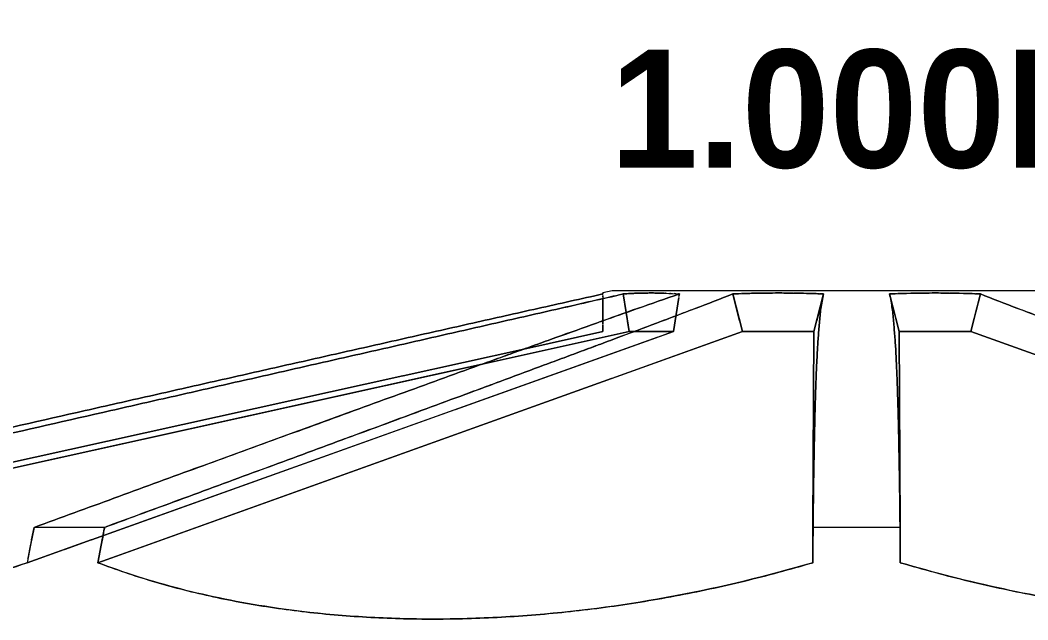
# Model space of a CAD drawing. Header units: metres. Extents: x -0.9 to 62, y -37.3 to 60.
# Drawn here: x 25.3 to 25.833, y 4.596 to 4.913 of the extents above; entities that cross this region are included whole.
import ezdxf

# ---------------------------------------------------------------- set-up
doc = ezdxf.new("R2010")
doc.units = ezdxf.units.M
doc.layers.add('G-ANNO-TEXT', color=7, linetype='Continuous', lineweight=5)
doc.layers.add('P-SANR-FIXT', color=7, linetype='Continuous', lineweight=5)
doc.styles.add('Century Gothic_B_1', font='GOTHICB.TTF', dxfattribs={"height": 0.0625})

# ---------------------------------------------------------------- blocks, each defined once
blk = doc.blocks.new('Caixa d_água de polietileno 1000 a 5000 Litros - Fortlev - 1000 L-3723394-DD')
at = {"layer": 'P-SANR-FIXT', "color": 8, "true_color": 0x808080}
for p, q in [((43.95651, 4.77), (43.95151, 4.76892)), ((43.95875, 4.77), (43.95651, 4.77)), ((44.21508, 4.77), (43.95651, 4.77)), ((43.97178, 4.77), (43.97118, 4.77)), ((43.97238, 4.77), (43.97208, 4.77)), ((43.97394, 4.77), (43.97269, 4.77)), ((43.9749, 4.77), (43.97458, 4.77)), ((43.97657, 4.77), (43.97523, 4.77)), ((43.9834, 4.77), (43.97691, 4.77)), ((43.98873, 4.77), (43.98387, 4.77)), ((43.99086, 4.77), (43.98915, 4.77)), ((43.99216, 4.77), (43.99172, 4.77)), ((43.99348, 4.77), (43.9926, 4.77)), ((44.04675, 4.77), (44.04254, 4.77)), ((44.12905, 4.77), (44.12484, 4.77)), ((43.9623, 4.76841), (43.96386, 4.75852)), ((44.02026, 4.76841), (44.02534, 4.74846)), ((44.06326, 4.74846), (44.06834, 4.76841)), ((44.10325, 4.76841), (44.10834, 4.74846)), ((44.14625, 4.74846), (44.15134, 4.76841)), ((43.68424, 4.62611), (44.02534, 4.74846)), ((44.02534, 4.74846), (44.06326, 4.74846)), ((44.06326, 4.74846), (44.06273, 4.64478)), ((44.10886, 4.64478), (44.10834, 4.74846)), ((44.10834, 4.74846), (44.14625, 4.74846)), ((44.14625, 4.74846), (44.48736, 4.62611)), ((43.4129, 4.62611), (43.88757, 4.73122)), ((43.68771, 4.64478), (43.65042, 4.64478)), ((44.10884, 4.64478), (44.06275, 4.64478))]:
    blk.add_line(p, q, dxfattribs=at)
at = {"layer": 'P-SANR-FIXT', "color": 254, "true_color": 0xd2d2d2}
for p, q in [((43.96892, 4.77), (43.95875, 4.77)), ((43.97118, 4.77), (43.9706, 4.77)), ((43.97208, 4.77), (43.97178, 4.77)), ((43.97269, 4.77), (43.97238, 4.77)), ((43.97458, 4.77), (43.97394, 4.77)), ((43.97523, 4.77), (43.9749, 4.77)), ((43.97691, 4.77), (43.97657, 4.77)), ((43.98387, 4.77), (43.98348, 4.77)), ((43.98915, 4.77), (43.98873, 4.77)), ((43.99172, 4.77), (43.99086, 4.77)), ((43.9926, 4.77), (43.99216, 4.77)), ((43.99711, 4.77), (43.99348, 4.77)), ((44.02482, 4.77), (43.9972, 4.77)), ((44.03854, 4.77), (44.02485, 4.77)), ((44.04254, 4.77), (44.03868, 4.77)), ((44.05223, 4.77), (44.04675, 4.77)), ((44.0662, 4.77), (44.05254, 4.77)), ((44.10757, 4.77), (44.06622, 4.77)), ((44.1212, 4.77), (44.10759, 4.77)), ((44.12484, 4.77), (44.1215, 4.77)), ((44.13498, 4.77), (44.12905, 4.77)), ((44.14897, 4.77), (44.13527, 4.77)), ((44.17632, 4.77), (44.14903, 4.77)), ((43.95151, 4.76753), (43.95151, 4.76801)), ((43.95151, 4.76801), (43.95151, 4.76753)), ((43.95151, 4.76647), (43.95151, 4.76729)), ((43.95151, 4.76729), (43.95151, 4.76647)), ((43.95151, 4.75421), (43.95151, 4.76594)), ((43.95151, 4.76594), (43.95151, 4.75421)), ((43.98887, 4.74846), (43.99172, 4.76653)), ((43.99179, 4.76701), (43.99194, 4.76792)), ((43.99195, 4.76801), (43.99201, 4.76841)), ((43.96386, 4.75852), (43.96544, 4.74846)), ((43.88757, 4.73122), (43.96544, 4.74846)), ((43.96554, 4.74846), (43.98887, 4.74846)), ((43.98887, 4.74846), (43.98077, 4.74556)), ((43.98054, 4.74548), (43.68078, 4.63827)), ((43.84585, 4.72508), (43.90969, 4.73921)), ((43.90969, 4.73921), (43.84585, 4.72508)), ((43.39859, 4.62611), (43.84565, 4.72503)), ((43.84565, 4.72503), (43.39859, 4.62611)), ((44.06273, 4.64478), (44.06264, 4.62611)), ((44.10896, 4.62611), (44.10886, 4.64478)), ((43.68057, 4.6382), (43.64676, 4.62611))]:
    blk.add_line(p, q, dxfattribs=at)
at = {"layer": 'P-SANR-FIXT', "color": 7, "true_color": 0xefefef}
for p, q in [((43.96386, 4.75852), (43.9623, 4.76841)), ((43.99172, 4.76653), (43.98887, 4.74846)), ((43.99194, 4.76792), (43.99179, 4.76701)), ((43.99201, 4.76841), (43.99195, 4.76801)), ((44.02388, 4.75421), (44.02026, 4.76841)), ((44.06834, 4.76841), (44.06472, 4.75421)), ((44.10687, 4.75421), (44.10325, 4.76841)), ((44.15134, 4.76841), (44.14772, 4.75421)), ((43.95151, 4.75215), (43.95151, 4.75406)), ((43.95151, 4.75406), (43.95151, 4.75215)), ((44.02534, 4.74846), (44.02394, 4.75398)), ((44.06466, 4.75398), (44.06326, 4.74846)), ((44.10834, 4.74846), (44.10693, 4.75398)), ((44.14766, 4.75398), (44.14625, 4.74846)), ((43.87341, 4.70717), (43.98887, 4.74846)), ((43.90969, 4.73921), (43.95151, 4.74846)), ((43.95151, 4.74846), (43.90969, 4.73921)), ((43.95151, 4.74859), (43.95151, 4.75194)), ((43.95151, 4.75194), (43.95151, 4.74859)), ((44.02534, 4.74846), (43.95627, 4.72368)), ((44.06326, 4.74846), (44.02534, 4.74846)), ((44.06273, 4.64478), (44.06326, 4.74846)), ((44.10834, 4.74846), (44.10886, 4.64478)), ((44.14625, 4.74846), (44.10834, 4.74846)), ((44.23151, 4.71788), (44.14625, 4.74846)), ((43.88757, 4.73122), (43.86598, 4.72644)), ((43.95604, 4.7236), (43.70389, 4.63316)), ((43.68078, 4.63827), (43.8734, 4.70716)), ((43.64911, 4.63812), (43.65042, 4.64478)), ((44.06267, 4.63316), (44.06271, 4.6414)), ((44.10884, 4.64478), (44.06275, 4.64478)), ((44.10888, 4.6414), (44.10892, 4.63316)), ((43.64828, 4.63385), (43.64859, 4.63543)), ((43.64866, 4.63581), (43.64907, 4.63789)), ((43.66648, 4.63316), (43.68057, 4.6382)), ((43.64676, 4.62611), (43.66643, 4.63314)), ((43.64742, 4.62946), (43.64757, 4.63022)), ((43.64762, 4.6305), (43.64791, 4.63196)), ((43.64795, 4.63215), (43.64823, 4.63358)), ((43.70385, 4.63314), (43.68424, 4.62611)), ((44.06264, 4.62611), (44.06268, 4.63314)), ((44.06264, 4.62611), (44.06267, 4.63314)), ((44.10892, 4.63314), (44.10896, 4.62611)), ((44.10892, 4.63314), (44.10896, 4.62611)), ((43.64715, 4.62807), (43.64722, 4.62842)), ((43.64726, 4.62866), (43.64742, 4.62945))]:
    blk.add_line(p, q, dxfattribs=at)
at = {"layer": 'P-SANR-FIXT', "color": 7, "true_color": 0xf9f9f9}
for p, q in [((43.96454, 4.75421), (43.96386, 4.75852)), ((43.96544, 4.74846), (43.96457, 4.75398)), ((43.96544, 4.74846), (43.88757, 4.73122)), ((43.98887, 4.74846), (43.96554, 4.74846)), ((43.86598, 4.72644), (43.62555, 4.6732)), ((44.06271, 4.6414), (44.06273, 4.64478)), ((44.06273, 4.6414), (44.06275, 4.64478)), ((44.10884, 4.64478), (44.10887, 4.6414)), ((44.10886, 4.64478), (44.10888, 4.6414))]:
    blk.add_line(p, q, dxfattribs=at)
at = {"layer": 'P-SANR-FIXT', "color": 7, "true_color": 0xfcfcfc}
for p, q in [((43.68161, 4.64478), (43.65042, 4.64478)), ((43.68771, 4.64478), (43.68179, 4.64478)), ((43.68709, 4.64144), (43.68702, 4.64104)), ((43.6872, 4.64204), (43.68712, 4.64161)), ((43.68737, 4.64297), (43.68725, 4.64232)), ((43.68766, 4.6445), (43.68746, 4.6434))]:
    blk.add_line(p, q, dxfattribs=at)
at = {"layer": 'P-SANR-FIXT', "color": 8, "true_color": 0x808080, "flags": 128}
for points in [[(43.65042, 4.64478), (43.64859, 4.63544), (43.64676, 4.62611)], [(43.68424, 4.62611), (43.68598, 4.63544), (43.68771, 4.64478)], [(44.06275, 4.64478), (44.06269, 4.63544), (44.06264, 4.62611)], [(44.10896, 4.62611), (44.1089, 4.63544), (44.10884, 4.64478)]]:
    blk.add_lwpolyline(points, dxfattribs=at)
at = {"layer": 'P-SANR-FIXT', "color": 7, "true_color": 0xefefef, "flags": 128}
for points in [[(44.06268, 4.63316), (44.06269, 4.63544), (44.06273, 4.6414)], [(44.10887, 4.6414), (44.1089, 4.63544), (44.10892, 4.63316)], [(43.68691, 4.64047), (43.68598, 4.63544), (43.68424, 4.62611)]]:
    blk.add_lwpolyline(points, dxfattribs=at)
at = {"layer": 'P-SANR-FIXT', "color": 8, "true_color": 0x808080}
for points in [[(43.95151, 4.76841), (43.95151, 4.76858), (43.95151, 4.76883), (43.95151, 4.76892), (43.95151, 4.76892)], [(43.95151, 4.76892), (43.95151, 4.76892), (43.95151, 4.76883), (43.95151, 4.76858), (43.95151, 4.76841)], [(43.9623, 4.76841), (43.96724, 4.76875), (43.97713, 4.76909), (43.98705, 4.76875), (43.99201, 4.76841)], [(44.02026, 4.76841), (44.02825, 4.76875), (44.04426, 4.76909), (44.06031, 4.76875), (44.06834, 4.76841)], [(44.10325, 4.76841), (44.11128, 4.76875), (44.12733, 4.76909), (44.14334, 4.76875), (44.15134, 4.76841)]]:
    blk.add_open_spline(points, degree=3, dxfattribs=at)
at = {"layer": 'P-SANR-FIXT', "color": 254, "true_color": 0xd2d2d2}
for points in [[(43.96926, 4.76878), (43.96864, 4.76875), (43.96802, 4.76873), (43.9674, 4.7687)], [(43.97204, 4.76886), (43.9713, 4.76884), (43.97056, 4.76882), (43.96982, 4.7688)], [(43.97717, 4.76892), (43.97562, 4.76892), (43.97406, 4.7689), (43.97251, 4.76887)], [(43.97947, 4.76891), (43.9787, 4.76892), (43.97794, 4.76892), (43.97717, 4.76892)], [(43.98388, 4.76882), (43.98257, 4.76886), (43.98125, 4.76889), (43.97993, 4.7689)], [(43.96416, 4.76853), (43.96369, 4.7685), (43.96323, 4.76847), (43.96276, 4.76844)], [(43.96694, 4.76868), (43.96632, 4.76865), (43.9657, 4.76862), (43.96508, 4.76858)]]:
    blk.add_open_spline(points, degree=3, dxfattribs=at)
at = {"layer": 'P-SANR-FIXT', "color": 7, "true_color": 0xefefef}
for points in [[(43.96972, 4.76879), (43.96957, 4.76879), (43.96941, 4.76878), (43.96926, 4.76878)], [(43.97251, 4.76887), (43.97235, 4.76887), (43.9722, 4.76886), (43.97204, 4.76886)], [(43.97993, 4.7689), (43.97978, 4.76891), (43.97962, 4.76891), (43.97947, 4.76891)], [(43.98505, 4.76878), (43.98489, 4.76878), (43.98474, 4.76879), (43.98458, 4.76879)], [(44.03865, 4.76889), (44.03415, 4.76885), (44.02965, 4.76875), (44.02514, 4.7686)], [(44.04433, 4.76892), (44.04245, 4.76892), (44.04057, 4.76891), (44.03869, 4.76889)], [(44.05218, 4.76887), (44.04956, 4.7689), (44.04694, 4.76892), (44.04433, 4.76892)], [(44.06609, 4.7685), (44.06158, 4.76868), (44.05707, 4.7688), (44.05255, 4.76886)], [(44.1213, 4.76889), (44.11678, 4.76884), (44.11227, 4.76874), (44.10776, 4.76858)], [(44.12727, 4.76892), (44.12528, 4.76892), (44.1233, 4.76891), (44.12132, 4.76889)], [(44.13482, 4.76887), (44.1323, 4.7689), (44.12978, 4.76892), (44.12727, 4.76892)], [(44.14871, 4.76852), (44.14417, 4.76869), (44.13963, 4.7688), (44.13509, 4.76887)], [(43.9623, 4.76841), (43.95873, 4.76759), (43.95516, 4.76677), (43.95159, 4.76595)], [(43.96276, 4.76844), (43.96261, 4.76843), (43.96245, 4.76842), (43.9623, 4.76841)], [(43.96508, 4.76858), (43.96477, 4.76857), (43.96446, 4.76855), (43.96416, 4.76853)], [(43.9674, 4.7687), (43.96725, 4.76869), (43.96709, 4.76869), (43.96694, 4.76868)], [(43.96983, 4.76071), (43.97713, 4.76328), (43.98451, 4.76584), (43.99201, 4.76841)], [(43.98737, 4.76868), (43.98722, 4.76869), (43.98706, 4.76869), (43.98691, 4.7687)], [(43.99016, 4.76853), (43.98985, 4.76855), (43.98954, 4.76857), (43.98923, 4.76858)], [(43.99201, 4.76841), (43.99186, 4.76842), (43.99171, 4.76843), (43.99155, 4.76844)], [(44.02477, 4.76858), (44.02326, 4.76853), (44.02176, 4.76848), (44.02026, 4.76841)], [(44.06834, 4.76841), (44.06772, 4.76844), (44.06709, 4.76846), (44.06646, 4.76849)], [(44.10755, 4.76858), (44.10611, 4.76853), (44.10468, 4.76847), (44.10325, 4.76841)], [(44.15134, 4.76841), (44.15058, 4.76844), (44.14983, 4.76847), (44.14908, 4.7685)], [(43.95153, 4.75421), (43.95751, 4.75635), (43.96352, 4.75848), (43.96958, 4.76062)], [(43.81984, 4.70664), (43.82692, 4.70922), (43.84109, 4.71437), (43.85527, 4.71952), (43.86236, 4.7221)], [(43.73504, 4.67571), (43.74916, 4.68087), (43.7774, 4.69118), (43.80567, 4.70149), (43.81984, 4.70664)], [(43.65042, 4.64478), (43.66453, 4.64994), (43.69271, 4.66025), (43.72093, 4.67056), (43.73504, 4.67571)], [(43.6168, 4.61636), (43.62662, 4.6193), (43.63662, 4.62255), (43.64676, 4.62611)], [(43.68424, 4.62611), (43.69348, 4.62255), (43.70305, 4.6193), (43.71293, 4.61636)], [(44.02639, 4.61636), (44.03856, 4.6193), (44.05065, 4.62255), (44.06264, 4.62611)], [(44.10896, 4.62611), (44.12094, 4.62255), (44.13304, 4.6193), (44.14521, 4.61636)], [(43.71293, 4.61636), (43.72281, 4.61342), (43.73298, 4.61079), (43.74344, 4.60848)], [(44.14521, 4.61636), (44.15738, 4.61342), (44.16962, 4.61079), (44.1819, 4.60848)], [(43.74344, 4.60848), (43.75389, 4.60617), (43.76462, 4.60418), (43.77559, 4.60252)], [(43.95283, 4.60251), (43.96512, 4.60418), (43.97743, 4.60617), (43.9897, 4.60848)], [(43.7756, 4.60252), (43.78656, 4.60085), (43.79777, 4.59951), (43.80918, 4.59851)], [(43.80918, 4.59851), (43.82059, 4.5975), (43.8322, 4.59683), (43.84396, 4.5965)], [(43.87968, 4.5965), (43.89171, 4.59683), (43.90385, 4.5975), (43.91606, 4.59851)], [(43.91606, 4.59851), (43.92827, 4.59951), (43.94054, 4.60085), (43.95283, 4.60251)], [(43.84396, 4.5965), (43.84911, 4.59635), (43.85429, 4.59627), (43.85949, 4.59625)], [(43.85953, 4.59625), (43.8662, 4.59623), (43.87292, 4.59631), (43.87968, 4.5965)]]:
    blk.add_open_spline(points, degree=3, dxfattribs=at)
at = {"layer": 'P-SANR-FIXT', "color": 254, "true_color": 0xd2d2d2}
blk.add_open_spline([(43.40439, 4.64478), (43.42714, 4.64994), (43.47263, 4.66025), (43.54088, 4.67572), (43.60914, 4.69118), (43.66605, 4.70406), (43.7116, 4.71437), (43.74577, 4.7221), (43.77426, 4.72854), (43.79707, 4.73369), (43.81417, 4.73755), (43.83129, 4.74141), (43.85415, 4.74656), (43.88272, 4.753), (43.91702, 4.76071), (43.93999, 4.76584), (43.95151, 4.76841)], degree=3, knots=[0, 0, 0, 0, 0.125, 0.25, 0.375, 0.5, 0.5625, 0.625, 0.6875, 0.71875, 0.75, 0.78125, 0.8125, 0.875, 0.9375, 1, 1, 1, 1], dxfattribs=at)
at = {"layer": 'P-SANR-FIXT', "color": 8, "true_color": 0x808080}
for points, knots in [([(43.95151, 4.76841), (43.93999, 4.76584), (43.91702, 4.76071), (43.88272, 4.753), (43.85415, 4.74656), (43.83129, 4.74141), (43.81417, 4.73755), (43.79707, 4.73369), (43.77426, 4.72854), (43.74577, 4.7221), (43.7116, 4.71437), (43.64327, 4.69891), (43.56363, 4.68087), (43.47263, 4.66025), (43.42714, 4.64994), (43.40439, 4.64478)], [0, 0, 0, 0, 0.0625, 0.125, 0.1875, 0.21875, 0.25, 0.28125, 0.3125, 0.375, 0.4375, 0.5, 0.75, 0.875, 1, 1, 1, 1]), ([(43.41863, 4.64478), (43.44134, 4.64994), (43.48676, 4.66025), (43.55486, 4.67572), (43.62295, 4.69118), (43.67968, 4.70406), (43.72504, 4.71437), (43.75906, 4.7221), (43.78739, 4.72854), (43.81003, 4.73369), (43.82703, 4.73755), (43.84402, 4.74141), (43.86663, 4.74656), (43.89489, 4.753), (43.92876, 4.76071), (43.95116, 4.76584), (43.9623, 4.76841)], [0, 0, 0, 0, 0.125, 0.25, 0.375, 0.5, 0.5625, 0.625, 0.6875, 0.71875, 0.75, 0.78125, 0.8125, 0.875, 0.9375, 1, 1, 1, 1]), ([(43.99201, 4.76841), (43.98451, 4.76584), (43.96975, 4.76071), (43.94811, 4.753), (43.93015, 4.74656), (43.91577, 4.74141), (43.90506, 4.73755), (43.89439, 4.73369), (43.88013, 4.72854), (43.86235, 4.7221), (43.84109, 4.71437), (43.79857, 4.69891), (43.74915, 4.68087), (43.69271, 4.66025), (43.66453, 4.64994), (43.65042, 4.64478)], [0, 0, 0, 0, 0.0625, 0.125, 0.1875, 0.21875, 0.25, 0.28125, 0.3125, 0.375, 0.4375, 0.5, 0.75, 0.875, 1, 1, 1, 1]), ([(43.68771, 4.64478), (43.70169, 4.64994), (43.7297, 4.66025), (43.77164, 4.67572), (43.81355, 4.69118), (43.84844, 4.70406), (43.87628, 4.71437), (43.89716, 4.7221), (43.9145, 4.72854), (43.92833, 4.73369), (43.93874, 4.73755), (43.9491, 4.74141), (43.96283, 4.74656), (43.97999, 4.753), (44.00048, 4.76071), (44.01376, 4.76584), (44.02026, 4.76841)], [0, 0, 0, 0, 0.125, 0.25, 0.375, 0.5, 0.5625, 0.625, 0.6875, 0.71875, 0.75, 0.78125, 0.8125, 0.875, 0.9375, 1, 1, 1, 1]), ([(44.06834, 4.76841), (44.06772, 4.76584), (44.06681, 4.76071), (44.0661, 4.753), (44.0656, 4.74656), (44.0652, 4.74141), (44.06499, 4.73755), (44.06482, 4.73369), (44.06456, 4.72854), (44.06429, 4.7221), (44.06405, 4.71437), (44.06358, 4.69891), (44.06326, 4.68087), (44.06293, 4.66025), (44.06283, 4.64994), (44.06275, 4.64478)], [0, 0, 0, 0, 0.0625, 0.125, 0.1875, 0.21875, 0.25, 0.28125, 0.3125, 0.375, 0.4375, 0.5, 0.75, 0.875, 1, 1, 1, 1]), ([(44.10884, 4.64478), (44.10877, 4.64994), (44.10866, 4.66025), (44.10842, 4.67572), (44.10814, 4.69118), (44.10786, 4.70406), (44.10754, 4.71437), (44.10731, 4.7221), (44.10704, 4.72854), (44.10677, 4.73369), (44.10661, 4.73755), (44.1064, 4.74141), (44.10599, 4.74656), (44.10549, 4.753), (44.10479, 4.76071), (44.10387, 4.76584), (44.10325, 4.76841)], [0, 0, 0, 0, 0.125, 0.25, 0.375, 0.5, 0.5625, 0.625, 0.6875, 0.71875, 0.75, 0.78125, 0.8125, 0.875, 0.9375, 1, 1, 1, 1]), ([(44.15134, 4.76841), (44.15784, 4.76584), (44.17112, 4.76071), (44.19161, 4.753), (44.20877, 4.74656), (44.22249, 4.74141), (44.23286, 4.73755), (44.24327, 4.73369), (44.2571, 4.72854), (44.27444, 4.7221), (44.29532, 4.71437), (44.33707, 4.69891), (44.38597, 4.68087), (44.44189, 4.66025), (44.4699, 4.64994), (44.48388, 4.64478)], [0, 0, 0, 0, 0.0625, 0.125, 0.1875, 0.21875, 0.25, 0.28125, 0.3125, 0.375, 0.4375, 0.5, 0.75, 0.875, 1, 1, 1, 1]), ([(43.64676, 4.62611), (43.62646, 4.61899), (43.58705, 4.60721), (43.53333, 4.59717), (43.48692, 4.59515), (43.45243, 4.6007), (43.42816, 4.61148), (43.41736, 4.62077), (43.4129, 4.62611)], [0, 0, 0, 0, 0.181818, 0.363636, 0.545455, 0.727273, 0.863636, 1, 1, 1, 1]), ([(44.06264, 4.62611), (44.03866, 4.61899), (43.98983, 4.60721), (43.91581, 4.59717), (43.84333, 4.59515), (43.78036, 4.6007), (43.7273, 4.61148), (43.6981, 4.62077), (43.68424, 4.62611)], [0, 0, 0, 0, 0.181818, 0.363636, 0.545455, 0.727273, 0.863636, 1, 1, 1, 1]), ([(44.48736, 4.62611), (44.46887, 4.61899), (44.42926, 4.60721), (44.36321, 4.59717), (44.29236, 4.59515), (44.22496, 4.6007), (44.16338, 4.61148), (44.12694, 4.62077), (44.10896, 4.62611)], [0, 0, 0, 0, 0.181818, 0.363636, 0.545455, 0.727273, 0.863636, 1, 1, 1, 1])]:
    blk.add_open_spline(points, degree=3, knots=knots, dxfattribs=at)
at = {"layer": 'P-SANR-FIXT', "color": 7, "true_color": 0xf9f9f9}
for points in [[(43.95159, 4.76595), (43.94399, 4.7642), (43.93636, 4.76245), (43.92871, 4.76071)], [(43.94813, 4.75299), (43.94924, 4.75339), (43.95035, 4.75379), (43.95146, 4.75418)], [(43.89503, 4.73392), (43.89834, 4.73512), (43.90165, 4.73631), (43.90496, 4.73751)], [(44.06275, 4.64478), (44.06276, 4.64559), (44.06277, 4.6464), (44.06279, 4.64721)], [(44.10881, 4.64721), (44.10882, 4.6464), (44.10883, 4.64559), (44.10884, 4.64478)]]:
    blk.add_open_spline(points, degree=3, dxfattribs=at)
at = {"layer": 'P-SANR-FIXT', "color": 7, "true_color": 0xefefef}
for points, knots in [([(44.02026, 4.76841), (44.01376, 4.76584), (44.00385, 4.76201), (43.99373, 4.75818), (43.99038, 4.75691)], [0, 0, 0, 0, 0.0625, 0.09324768, 0.09324768, 0.09324768, 0.09324768]), ([(44.06499, 4.73755), (44.06506, 4.73884), (44.0652, 4.74141), (44.0656, 4.74656), (44.0661, 4.753), (44.06681, 4.76071), (44.06772, 4.76584), (44.06834, 4.76841)], [0.75, 0.75, 0.75, 0.75, 0.78125, 0.8125, 0.875, 0.9375, 1, 1, 1, 1]), ([(44.10325, 4.76841), (44.10387, 4.76584), (44.10479, 4.76071), (44.10549, 4.753), (44.10599, 4.74656), (44.1064, 4.74141), (44.10661, 4.73755), (44.10677, 4.73369), (44.10704, 4.72854), (44.10731, 4.7221), (44.10754, 4.71437), (44.10802, 4.69891), (44.10834, 4.68087), (44.10865, 4.66106), (44.10875, 4.65156), (44.10881, 4.64721)], [0, 0, 0, 0, 0.0625, 0.125, 0.1875, 0.21875, 0.25, 0.28125, 0.3125, 0.375, 0.4375, 0.5, 0.75, 0.875, 0.9803563, 0.9803563, 0.9803563, 0.9803563]), ([(44.18121, 4.75691), (44.17786, 4.75818), (44.16774, 4.76201), (44.15784, 4.76584), (44.15134, 4.76841)], [0.90675232, 0.90675232, 0.90675232, 0.90675232, 0.9375, 1, 1, 1, 1]), ([(44.06279, 4.64721), (44.06285, 4.65156), (44.06295, 4.66106), (44.06317, 4.67572), (44.06345, 4.69118), (44.06373, 4.70406), (44.06405, 4.71437), (44.06429, 4.7221), (44.06456, 4.72854), (44.06482, 4.73369), (44.06493, 4.73626), (44.06499, 4.73755)], [0.0196436, 0.0196436, 0.0196436, 0.0196436, 0.125, 0.25, 0.375, 0.5, 0.5625, 0.625, 0.6875, 0.71875, 0.75, 0.75, 0.75, 0.75]), ([(43.86236, 4.7221), (43.86946, 4.72467), (43.88013, 4.72854), (43.89104, 4.73248), (43.89482, 4.73384), (43.89503, 4.73392)], [0.625, 0.625, 0.625, 0.625, 0.6875, 0.71875, 0.72063586, 0.72063586, 0.72063586, 0.72063586]), ([(43.9897, 4.60848), (43.99584, 4.60964), (44.0081, 4.61211), (44.0203, 4.61489), (44.02639, 4.61636)], [0.81818783, 0.81818783, 0.81818783, 0.81818783, 0.86363636, 0.90907942, 0.90907942, 0.90907942, 0.90907942])]:
    blk.add_open_spline(points, degree=3, knots=knots, dxfattribs=at)
at = {"layer": 'P-SANR-FIXT', "color": 7, "true_color": 0xf9f9f9}
for points, knots in [([(43.92871, 4.76071), (43.91747, 4.75814), (43.89489, 4.753), (43.86663, 4.74656), (43.84402, 4.74141), (43.82703, 4.73755), (43.81003, 4.73369), (43.78739, 4.72854), (43.77039, 4.72467), (43.75906, 4.7221)], [0.0625, 0.0625, 0.0625, 0.0625, 0.125, 0.1875, 0.21875, 0.25, 0.28125, 0.3125, 0.375, 0.375, 0.375, 0.375]), ([(43.90507, 4.73755), (43.90863, 4.73884), (43.91577, 4.74141), (43.93015, 4.74656), (43.94093, 4.75042), (43.94813, 4.75299)], [0.75, 0.75, 0.75, 0.75, 0.78125, 0.8125, 0.875, 0.875, 0.875, 0.875]), ([(43.75906, 4.7221), (43.74772, 4.71952), (43.72504, 4.71437), (43.65701, 4.69891), (43.57756, 4.68087), (43.48676, 4.66025), (43.44134, 4.64994), (43.41863, 4.64478)], [0.375, 0.375, 0.375, 0.375, 0.4375, 0.5, 0.75, 0.875, 1, 1, 1, 1])]:
    blk.add_open_spline(points, degree=3, knots=knots, dxfattribs=at)
at = {"layer": 'P-SANR-FIXT', "color": 7, "true_color": 0xfcfcfc}
for points, knots in [([(43.97997, 4.75299), (43.97312, 4.75042), (43.96283, 4.74656), (43.95253, 4.7427), (43.94909, 4.74141)], [0.125, 0.125, 0.125, 0.125, 0.1875, 0.21875, 0.21875, 0.21875, 0.21875]), ([(43.93873, 4.73755), (43.93527, 4.73626), (43.92833, 4.73369), (43.9145, 4.72854), (43.90409, 4.72467), (43.89715, 4.7221)], [0.25, 0.25, 0.25, 0.25, 0.28125, 0.3125, 0.375, 0.375, 0.375, 0.375]), ([(43.8871, 4.71837), (43.88349, 4.71704), (43.87292, 4.71313), (43.86236, 4.70922), (43.85539, 4.70664)], [0.40511464, 0.40511464, 0.40511464, 0.40511464, 0.4375, 0.5, 0.5, 0.5, 0.5])]:
    blk.add_open_spline(points, degree=3, knots=knots, dxfattribs=at)
for points in [[(43.99038, 4.75691), (43.98692, 4.75561), (43.98345, 4.7543), (43.97997, 4.75299)], [(43.94892, 4.74135), (43.94553, 4.74008), (43.94213, 4.73882), (43.93873, 4.73755)], [(43.89715, 4.7221), (43.89383, 4.72087), (43.8905, 4.71964), (43.88718, 4.7184)], [(43.85539, 4.70664), (43.84308, 4.70209), (43.83076, 4.69753), (43.81842, 4.69298)], [(43.81355, 4.69118), (43.79959, 4.68602), (43.78561, 4.68087), (43.77164, 4.67571)], [(43.81831, 4.69294), (43.81673, 4.69235), (43.81514, 4.69176), (43.81355, 4.69118)], [(43.77164, 4.67571), (43.75766, 4.67056), (43.74368, 4.6654), (43.72969, 4.66025)], [(43.72969, 4.66025), (43.71655, 4.65541), (43.70339, 4.65056), (43.69026, 4.64572)], [(43.69007, 4.64565), (43.68928, 4.64536), (43.6885, 4.64507), (43.68771, 4.64478)]]:
    blk.add_open_spline(points, degree=3, dxfattribs=at)

msp = doc.modelspace()

# ---------------------------------------------------------------- block references
at = {"layer": 'P-SANR-FIXT', "color": 254, "true_color": 0xd2d2d2}
msp.add_blockref('Caixa d_água de polietileno 1000 a 5000 Litros - Fortlev - 1000 L-3723394-DD', (-18.34302, 0), dxfattribs=at)

# ---------------------------------------------------------------- texts
at = {"layer": 'G-ANNO-TEXT', "color": 5, "true_color": 0x0000ff, "insert": (25.61236, 4.89779), "char_height": 0.0625, "width": 0.3166666, "attachment_point": 1, "style": 'Century Gothic_B_1', "bg_fill": 3, "box_fill_scale": 1.25, "bg_fill_color": 256, "bg_fill_true_color": 13158600, "bg_fill_transparency": 0}
msp.add_mtext('1.000L', dxfattribs=at)

doc.saveas('drawing.dxf')
